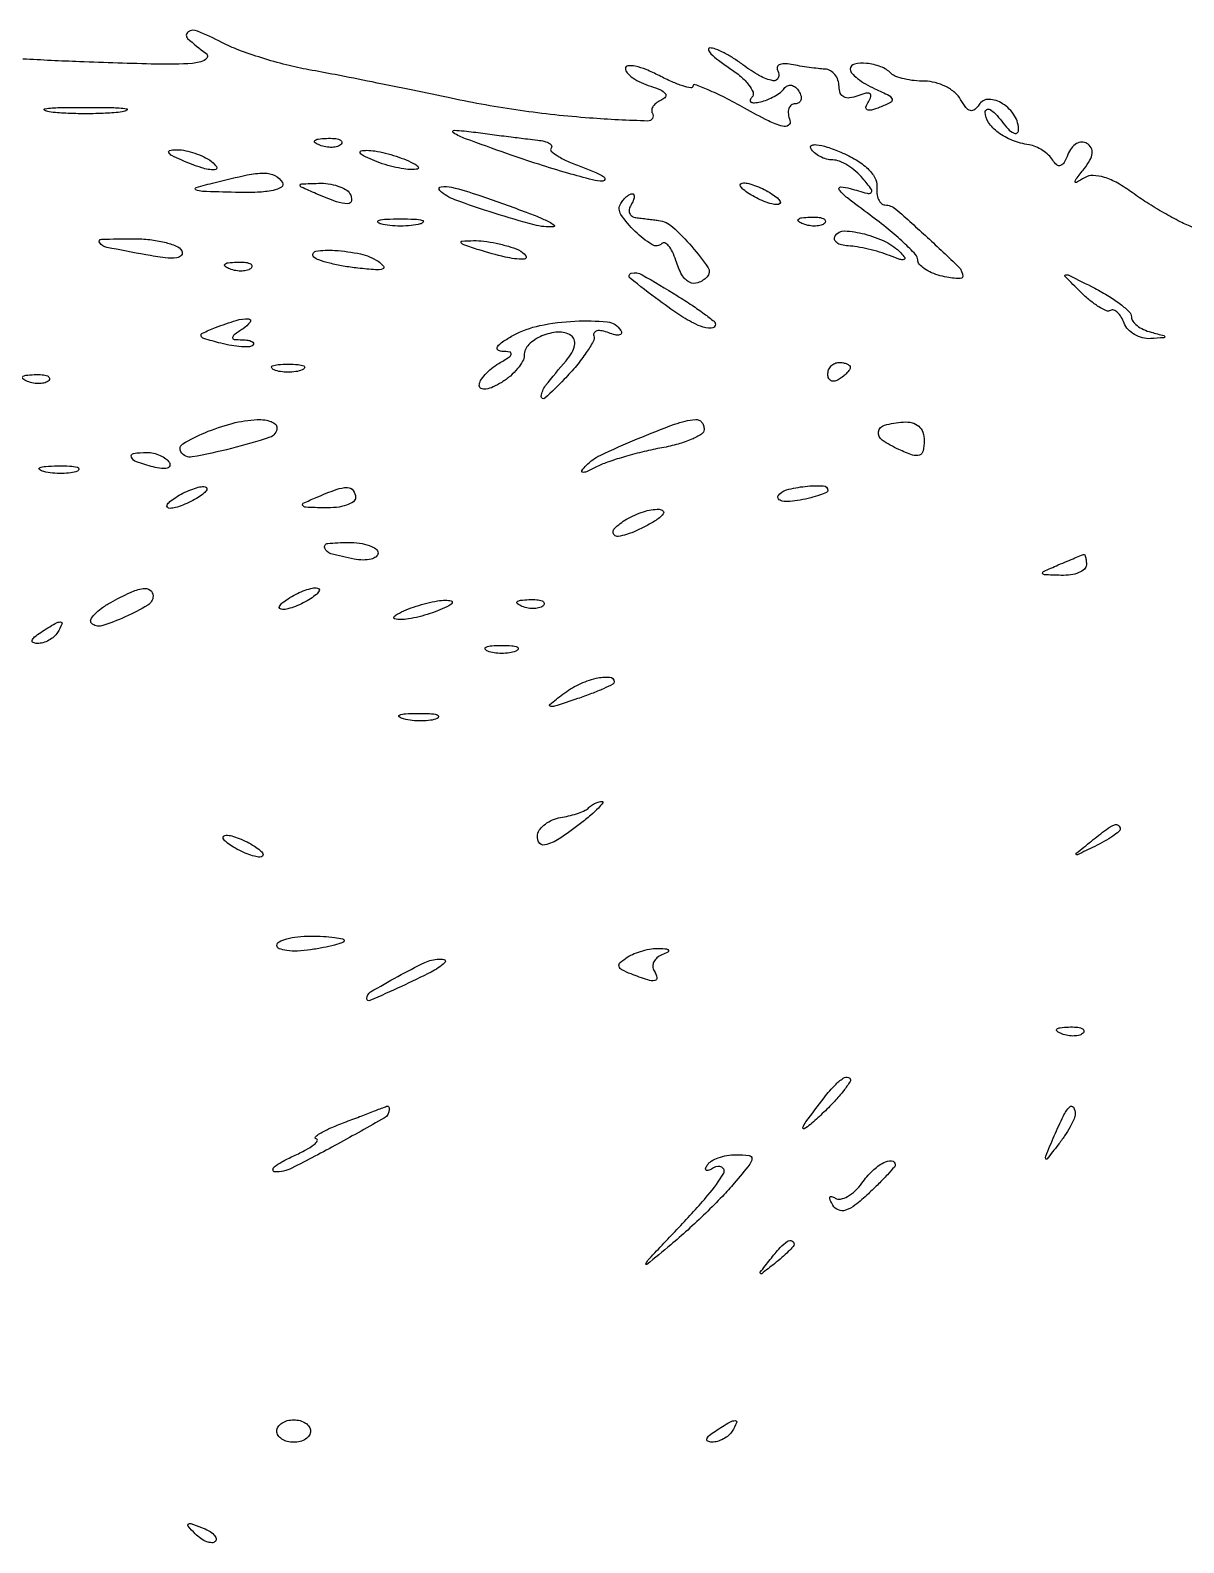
# Model space of a CAD drawing. Extents: x 81 to 492, y 17 to 340.
# Drawn here: x 185.1 to 287.7, y 205.1 to 339.5 of the extents above; entities that cross this region are included whole.
import ezdxf

# ---------------------------------------------------------------- set-up
doc = ezdxf.new("R2010")
doc.units = 0

msp = doc.modelspace()

# ---------------------------------------------------------------- linework, layer by layer
msp.add_lwpolyline([(288.545732, 321.982613, -0.026196), (287.353648, 322.508831, -0.012524), (285.878328, 323.301691, -0.012378), (284.375367, 324.208613, -0.017239), (283.080626, 325.098512, 0.030867), (281.785735, 325.937523, 0.052431), (280.602265, 326.449709, 0.067436), (279.597949, 326.621084, 0.145063), (278.845068, 326.425814, -0.010505), (278.119666, 326.009629, -0.550236), (278.002431, 326.074619, -0.182401), (278.076079, 326.310805, -0.004444), (278.798558, 327.219014, 0.039128), (279.316757, 327.972153, 0.104665), (279.518075, 328.588151, 0.155812), (279.416899, 329.082608, 0.127242), (279.041495, 329.474354, 0.149757), (278.589849, 329.5927, 0.123519), (278.110284, 329.451246, 0.099386), (277.674307, 329.060499, 0.06899), (277.353774, 328.479536, -0.036794), (277.028086, 327.787665, -0.177561), (276.702568, 327.510229, -0.270481), (276.366818, 327.569232, -0.078899), (276.01073, 327.982638, 0.067288), (275.635987, 328.438591, 0.043894), (275.097408, 328.857227, 0.043595), (274.488008, 329.179054, 0.062255), (273.899894, 329.344604, -0.055938), (272.416622, 329.742052, -0.066787), (271.152206, 330.444239, -0.079139), (270.293479, 331.32535, -0.154867), (270, 332.250147, -0.281378), (270.142807, 332.483819, -0.249301), (270.431283, 332.479494, -0.078908), (270.902477, 332.11295, -0.026162), (271.468197, 331.44113, 0.027143), (272.035855, 330.769683, 0.079596), (272.514453, 330.401426, 0.239048), (272.815027, 330.393102, 0.282417), (272.968197, 330.627555, 0.149002), (272.611466, 331.928507, 0.107848), (271.549695, 333.005411, 0.137653), (270.324213, 333.389906, 0.268073), (269.450645, 332.920142, -0.081535), (269.062883, 332.474702, -0.24488), (268.680661, 332.392638, -0.163446), (268.277408, 332.664302, -0.035946), (267.811927, 333.371584, 0.091355), (267.295003, 333.994839, 0.056264), (266.497496, 334.521653, 0.053974), (265.558098, 334.879028, 0.064007), (264.616977, 335, -0.027664), (263.691734, 335.051231, -0.029696), (262.799818, 335.204336, -0.031065), (262.056883, 335.427239, -0.108372), (261.637722, 335.695611, 0.106451), (260.713092, 336.292578, 0.065136), (259.444295, 336.591137, 0.080445), (258.370729, 336.527153, 0.35113), (258, 336.064331, 0.188484), (258.13893, 335.708877, 0.038734), (258.641794, 335.242121, 0.035772), (259.348282, 334.759581, 0.027012), (260.184831, 334.33073, -0.010804), (261.452616, 333.731855, -0.213506), (261.719206, 333.40699, -0.359023), (261.583428, 333.105291, -0.023033), (260.632893, 332.68937, -0.024265), (259.872262, 332.439087, -0.181585), (259.500509, 332.472595, -0.369662), (259.397778, 332.706724, -0.064813), (259.612107, 333.181393, 0.061825), (259.829118, 333.654473, 0.358176), (259.734128, 333.891407, 0.192905), (259.381889, 333.934058, 0.02645), (258.664045, 333.701324, -0.057058), (257.943568, 333.515501, -0.151424), (257.424568, 333.600397, -0.186098), (257.110518, 333.944265, -0.093299), (257, 334.531385, 0.082785), (256.905522, 335.098099, 0.087678), (256.632812, 335.591069, 0.094034), (256.22699, 335.93503, 0.114098), (255.75, 336.076511, -0.013084), (255.147632, 336.129231, -0.005718), (254.351726, 336.22916, -0.005654), (253.508518, 336.354567, -0.007519), (252.745237, 336.488726, 0.043023), (252.109814, 336.554429, 0.117501), (251.671546, 336.457854, 0.238567), (251.495323, 336.226812, 0.18631), (251.554254, 335.912215, -0.245895), (251.598195, 335.297418, -0.347183), (251.134933, 335.049369, -0.085506), (249.934493, 335.48393, -0.032421), (248.44113, 336.468197, 0.021626), (247.624576, 337.03202, 0.022811), (246.776457, 337.512517, 0.023196), (246.011465, 337.85732, 0.088194), (245.5, 337.961607, 0.524333), (245.382958, 337.801134, 0.110379), (245.60393, 337.445176, 0.038174), (246.265263, 336.866244, 0.014947), (247.258059, 336.168136, -0.030283), (248.26052, 335.416279, -0.05172), (248.983258, 334.66101, -0.073523), (249.347909, 334.01406, -0.296202), (249.258059, 333.591392, 0.114169), (249.096214, 333.33212, 0.359816), (249.163305, 333.15393, 0.151652), (249.468243, 333.08609, 0.034155), (250, 333.166667, 0.039827), (250.620121, 333.357325, 0.03317), (251.242969, 333.653757, 0.034414), (251.778756, 334.004271, 0.073237), (252.125, 334.356763, -0.129077), (252.417064, 334.594793, -0.155176), (252.767336, 334.63674, -0.12949), (253.125672, 334.465295, -0.078515), (253.434017, 334.106763, -0.069975), (253.620054, 333.683199, -0.14479), (253.615237, 333.325112, -0.189872), (253.425806, 333.089083, -0.130537), (253.090402, 333, 0.170661), (252.746651, 332.87915, 0.150183), (252.532199, 332.563339, 0.106294), (252.490454, 332.082471, 0.060376), (252.633196, 331.513493, -0.343224), (252.503854, 331.087602, -0.223022), (251.972312, 330.993161, -0.051351), (250.716069, 331.474112, -0.010354), (248.601811, 332.598988, 0.009514), (246.836361, 333.542089, 0.017202), (245.351782, 334.235931, 0.013221), (244.192132, 334.694224, 0.520839), (244, 334.559814, -0.465576), (243.825, 334.412613, -0.032905), (243.11875, 334.583884, -0.02824), (242.151085, 334.948299, -0.015156), (241, 335.5, 0.022671), (239.84878, 336.030646, 0.043944), (238.88125, 336.328615, 0.069209), (238.219631, 336.376815, 0.395164), (238, 336.142312, 0.187777), (238.154428, 335.74561, 0.053116), (238.660937, 335.299391, 0.045595), (239.388689, 334.877918, 0.034694), (240.25, 334.54933, -0.027124), (241.117057, 334.233488, -0.119666), (241.549467, 333.910352, -0.330742), (241.56504, 333.611135, -0.149291), (241.243769, 333.347289, 0.055561), (240.793397, 333.09997, 0.084463), (240.477261, 332.786151, 0.113754), (240.340989, 332.458382, 0.18229), (240.398449, 332.16459, -0.59671), (239.99548, 331.464421, -0.011615), (234.798124, 331.727939, -0.017175), (228.647667, 332.396242, -0.016706), (222.5, 333.489477, 0.001641), (219.096009, 334.201204, 0.001377), (215.48298, 334.933907, 0.001389), (212.178868, 335.584951, 0.003833), (209.846316, 336.019304, -0.01834), (207.838034, 336.453901, -0.013539), (205.650109, 337.075638, -0.013722), (203.611918, 337.776928, -0.029614), (202.096316, 338.450193, 0.019069), (199.939379, 339.463309, 0.256725), (199.101179, 339.377843, 0.484161), (199.064125, 338.806783, 0.025612), (200.693771, 337.48197, -0.546425), (200.660112, 336.92872, -0.111318), (199.499087, 336.584629, -0.022968), (196.253619, 336.518179, -0.003103), (189.443771, 336.733874, -0.004996), (184.411354, 336.974917, -0.007409)], format="xyb")
for points in [[(193.25, 332.276604, -0.019375), (191.770235, 332.150935, -0.011494), (190, 332.110234, -0.011494), (188.229765, 332.150935, -0.019375), (186.75, 332.276604, -0.108536), (186.333801, 332.423685, -0.707215), (186.364063, 332.56145, -0.025693), (187.670434, 332.655793, -0.005179), (190, 332.679926, -0.005179), (192.329566, 332.655793, -0.025693), (193.635937, 332.56145, -0.707215), (193.666199, 332.423685, -0.108536)], [(212.729167, 329.395833, -0.126455), (212.402231, 329.202593, -0.060344), (211.916927, 329.123424, -0.05415), (211.359369, 329.160852, -0.051402), (210.8125, 329.316886, -0.054073), (210.395823, 329.538436, -0.470617), (210.37858, 329.720685, -0.168741), (210.670344, 329.862007, -0.018894), (211.416667, 329.921053, -0.028489), (212.112848, 329.910055, -0.077125), (212.592839, 329.799335, -0.208169), (212.77538, 329.614691, -0.296942)], [(230.202381, 329.763073, -0.031508), (230.820701, 329.653686, -0.073814), (231.254596, 329.477633, -0.162375), (231.435321, 329.269924, -0.30373), (231.393813, 329.060479, 0.435063), (231.403461, 328.787501, 0.041573), (232.004847, 328.347507, 0.032692), (232.958456, 327.847182, 0.017561), (234.191432, 327.350843, -0.013745), (235.372391, 326.885881, -0.048514), (236.087483, 326.495671, -0.30697), (236.177809, 326.268632, -0.346511), (236, 326.122881, -0.067985), (235.06903, 326.231594, -0.006677), (232.884375, 326.825323, -0.008343), (230.290316, 327.614707, -0.006518), (227.5, 328.555281, -0.0027), (223.776064, 329.887509, -0.055769), (222.712324, 330.415045, -0.768727), (222.786027, 330.64374, -0.020073), (224.5, 330.485837, 0.000749), (226.156268, 330.268444, 0.000734), (227.825074, 330.054438, 0.000722), (229.290189, 329.870886, 0.002772)], [(201, 328, -0.095694), (201.618131, 327.407129, -0.608383), (201.466394, 327.114008, -0.081911), (200.313446, 327.304162, -0.019739), (198.5, 328, -0.014925), (197.658129, 328.391929, -0.152377), (197.384577, 328.656114, -0.491407), (197.464625, 328.838733, -0.051935), (198, 328.914402, -0.053798), (198.682866, 328.865933, -0.029384), (199.5, 328.668473, -0.028934), (200.315929, 328.367204, -0.040566)], [(218.5, 328, -0.015364), (219.303516, 327.625069, -0.14515), (219.577294, 327.367142, -0.507108), (219.502647, 327.196198, -0.055166), (219, 327.140571, -0.04179), (218.284048, 327.200514, -0.018434), (217.353125, 327.393028, -0.018093), (216.375609, 327.670913, -0.02318), (215.5, 328, -0.015364), (214.696484, 328.374931, -0.14515), (214.422706, 328.632858, -0.507108), (214.497353, 328.803802, -0.055166), (215, 328.859429, -0.04179), (215.715952, 328.799486, -0.018434), (216.646875, 328.606972, -0.018093), (217.624391, 328.329087, -0.02318)], [(260.361111, 325.650953, 0.049715), (260.370855, 325.019069, 0.073682), (260.514004, 324.484967, 0.09863), (260.761564, 324.127413, 0.194546), (261.076633, 324, -0.180665), (262.038729, 323.640636, -0.007264), (264.864814, 321.114189, -0.006793), (267.632996, 318.495831, -0.202611), (268, 317.627323, -0.379048), (267.877344, 317.488775, -0.040767), (267.4125, 317.470149, -0.034147), (266.766995, 317.54125, -0.019454), (266, 317.710251, -0.038609), (265.234505, 317.974985, -0.050198), (264.5875, 318.337275, -0.059609), (264.141056, 318.736677, -0.182455), (264, 319.110359, 0.192393), (263.804593, 319.599395, 0.013887), (262.751562, 320.646851, 0.017873), (261.378179, 321.849534, 0.012488), (259.75, 323.109302, -0.006323), (257.738319, 324.626521, -0.06815), (257.025896, 325.352644, -0.622469), (257.154405, 325.603286, -0.069965), (257.992158, 325.471329, 0.006974), (259.496859, 325.035411, 0.237621), (259.850531, 325.106571, 0.407289), (259.887048, 325.381383, 0.012821), (259.119713, 326.355754, 0.042537), (258.500139, 326.984883, 0.039582), (257.768642, 327.517003, 0.042049), (257.039367, 327.883544, 0.095712), (256.436572, 328, -0.0692), (255.884729, 328.076742, -0.052584), (255.317265, 328.304336, -0.053405), (254.820038, 328.639573, -0.079493), (254.477728, 329.036037, -0.449967), (254.554695, 329.292016, -0.141445), (255.004078, 329.36087, -0.047891), (255.930528, 329.149122, -0.018409), (257.168711, 328.68699, -0.035402), (258.520046, 328.009359, -0.056238), (259.550724, 327.229177, -0.071601), (260.188997, 326.419448, -0.153312)], [(207.5, 326, -0.413157), (207.405712, 325.597343, -0.087681), (206.664791, 325.29946, -0.042664), (205.286656, 325.130381, -0.015351), (203.309017, 325.118315, -0.002181), (200.372672, 325.203372, -0.105434), (199.804751, 325.344407, -0.685704), (199.821538, 325.541797, -0.008664), (201.5, 326, -0.009049), (204.355407, 326.6718, -0.053293), (205.882831, 326.835067, -0.115968), (206.828208, 326.61281, -0.139752)], [(213.5, 325, -0.170953), (213.631038, 324.399772, -0.378432), (213.306306, 324.112913, -0.086739), (212.302905, 324.288301, -0.014943), (210.5, 325, -0.003353), (209.165583, 325.58405, -0.352087), (209.080266, 325.750168, -0.343362), (209.224154, 325.873019, -0.003282), (210.690983, 325.929715, -0.042673), (211.574959, 325.882619, -0.045307), (212.419912, 325.685604, -0.049915), (213.107776, 325.378939, -0.125173)], [(229, 323.427611, -0.00929), (230.285085, 322.927889, -0.022282), (231.212206, 322.49819, -0.051816), (231.658015, 322.204769, -0.675514), (231.61602, 322.070462, -0.085616), (229.885248, 322.228878, -0.011306), (226.337369, 323.267175, -0.010445), (222.82607, 324.462839, -0.102206), (221.5, 325.280973, -0.623371), (221.605333, 325.620812, -0.099739), (222.541549, 325.580117, -0.022421), (224.963904, 324.864912, -0.00509)], [(251, 325, -0.027796), (251.514186, 324.625641, -0.102785), (251.765625, 324.315379, -0.335455), (251.732273, 324.122372, -0.190341), (251.5, 324.030626, -0.067616), (251.012663, 324.096832, -0.024967), (250.353125, 324.315379, -0.024204), (249.647707, 324.628962, -0.026766), (249, 325, -0.027796), (248.485814, 325.374359, -0.102785), (248.234375, 325.684621, -0.335455), (248.267727, 325.877628, -0.190341), (248.5, 325.969374, -0.067616), (248.987337, 325.903168, -0.024967), (249.646875, 325.684621, -0.024204), (250.352293, 325.371038, -0.026766)], [(238.5, 324, 0.087892), (238.344515, 323.608719, 0.145127), (238.3746, 323.257031, 0.159591), (238.586038, 323.000894, 0.112143), (238.940983, 322.875, -0.001031), (239.414995, 322.818059, -0.000658), (239.96585, 322.75, -0.000661), (240.505665, 322.681858, -0.001233), (240.942761, 322.625, -0.151195), (242.19628, 322.047168, -0.031717), (243.907212, 320.301433, -0.028129), (245.349568, 318.426289, -0.360736), (245.273116, 317.606449, -0.109216), (244.455155, 317.084665, -0.211532), (243.696077, 317.135341, -0.147285), (243.025202, 317.793782, -0.048777), (242.476082, 319.075361, 0.031907), (242.182197, 319.830541, 0.06386), (241.841226, 320.371431, 0.11424), (241.51282, 320.622796, 0.312405), (241.239845, 320.573179, -0.350007), (240.357913, 320.473956, -0.052715), (238.858853, 321.653461, -0.050782), (237.603349, 323.152154, -0.295536), (237.582598, 324.133647, -0.038339), (237.82441, 324.465148, -0.041829), (238.107625, 324.745509, -0.045913), (238.388626, 324.939807, -0.129009), (238.618034, 325, -0.287043), (238.754342, 324.914721, -0.143517), (238.789612, 324.70625, -0.074368), (238.701786, 324.383844, -0.034804)], [(219.75, 322.310674, -0.039571), (218.952734, 322.168469, -0.024357), (218, 322.122029, -0.024357), (217.047266, 322.168469, -0.039571), (216.25, 322.310674, -0.161593), (215.99086, 322.478988, -0.542911), (216.042187, 322.633659, -0.052887), (216.748017, 322.740287, -0.011065), (218, 322.767997, -0.011065), (219.251983, 322.740287, -0.052887), (219.957813, 322.633659, -0.542911), (220.00914, 322.478988, -0.161593)], [(255.729167, 322.395833, -0.126455), (255.402231, 322.202593, -0.060344), (254.916927, 322.123424, -0.05415), (254.359369, 322.160852, -0.051402), (253.8125, 322.316886, -0.054073), (253.395823, 322.538436, -0.470617), (253.37858, 322.720685, -0.168741), (253.670344, 322.862007, -0.018894), (254.416667, 322.921053, -0.028489), (255.112848, 322.910055, -0.077125), (255.592839, 322.799335, -0.208169), (255.77538, 322.614691, -0.296942)], [(262.5, 319.740427, -0.046763), (262.837136, 319.319099, -0.518628), (262.770416, 319.149842, -0.142546), (262.399776, 319.166441, -0.01225), (261.5, 319.497373, 0.021404), (260.611762, 319.805726, 0.015294), (259.595004, 320.077017, 0.015485), (258.608294, 320.276203, 0.031675), (257.823419, 320.358837, -0.049908), (257.217365, 320.445049, -0.103946), (256.789363, 320.65084, -0.173277), (256.605436, 320.936332, -0.198224), (256.657576, 321.254963, -0.273084), (257.488985, 321.692097, -0.051178), (259.26035, 321.42188, -0.050419), (261.148965, 320.72305, -0.087054)], [(198.539418, 319.93622, -0.315234), (198.516657, 319.538554, -0.199657), (198.094467, 319.303093, -0.05958), (197.062715, 319.307639, -0.013902), (195.348435, 319.56888, -0.004519), (191.879801, 320.229017, -0.184513), (191.241527, 320.630987, -0.607507), (191.397464, 320.955462, -0.00774), (194.274316, 321, -0.027306), (195.703655, 320.921884, -0.033821), (197.015345, 320.687515, -0.036009), (198.053957, 320.347458, -0.158513)], [(228.5, 320, -0.132187), (229.144577, 319.490687, -0.616563), (228.987773, 319.178743, -0.056364), (227.29906, 319.369713, -0.021183), (225, 320, -0.004584), (223.638787, 320.449736, -0.1769), (223.393431, 320.647517, -0.56424), (223.469886, 320.79251, -0.010858), (224.5, 320.830035, -0.034995), (225.410457, 320.779667, -0.019847), (226.5, 320.598337, -0.019741), (227.588662, 320.327209, -0.030584)], [(204.729167, 318.395833, -0.126455), (204.402231, 318.202593, -0.060344), (203.916927, 318.123424, -0.05415), (203.359369, 318.160852, -0.051402), (202.8125, 318.316886, -0.054073), (202.395823, 318.538436, -0.470617), (202.37858, 318.720685, -0.168741), (202.670344, 318.862007, -0.018894), (203.416667, 318.921053, -0.028489), (204.112848, 318.910055, -0.077125), (204.592839, 318.799335, -0.208169), (204.77538, 318.614691, -0.296942)], [(216, 318.994594, -0.071456), (216.486942, 318.568424, -0.530495), (216.419631, 318.321669, -0.100622), (215.784104, 318.239595, -0.009482), (214.209829, 318.383411, -0.015388), (212.904172, 318.568521, -0.019001), (211.702112, 318.824235, -0.017655), (210.723088, 319.108845, -0.117329), (210.293162, 319.373505, -0.610277), (210.456179, 319.881562, -0.057745), (212.151382, 319.964802, -0.036643), (214.442895, 319.642926, -0.091118)], [(242.631966, 315.918441, -0.008401), (243.922732, 315.090417, -0.012841), (245.01064, 314.325422, -0.00735), (245.88453, 313.656612, -0.229628), (246, 313.418441, -0.407614), (245.623557, 313.033399, -0.104648), (244.678174, 313.21125, -0.045252), (243.121205, 314.031607, -0.015066), (241, 315.5, -0.010289), (238.428292, 317.480339, -0.617866), (238.524974, 317.927587, -0.195987), (239.488617, 317.795646, -0.007609)], [(283, 314.047644, 0.163183), (283.126879, 313.669234, 0.066025), (283.514063, 313.276977, 0.055837), (284.080426, 312.930913, 0.045361), (284.75, 312.689326, -0.00218), (285.903211, 312.382583, -0.354061), (285.975405, 312.282707, -0.376975), (285.892099, 312.197767, -0.002269), (284.718615, 312.116001, -0.079312), (283.994796, 312.183705, -0.069608), (283.292076, 312.473013, -0.071921), (282.716592, 312.931888, -0.097219), (282.36383, 313.494256, 0.044254), (282.09708, 314.039692, 0.070301), (281.769335, 314.441951, 0.099173), (281.435558, 314.646155, 0.220415), (281.145215, 314.622135, -0.234372), (280.773271, 314.601283, -0.036781), (280.102032, 314.948999, -0.034346), (279.313103, 315.512405, -0.023748), (278.5, 316.249352, -0.002557), (277.11869, 317.640395, -0.571633), (277.1579, 317.78671, -0.185781), (277.441124, 317.759149, -0.001177), (279.75, 316.595794, -0.020568), (280.994743, 315.899183, -0.028406), (282.045313, 315.167824, -0.027995), (282.813303, 314.493003, -0.201125)], [(204, 313, 0.010487), (203.197428, 312.457144, 0.221176), (203.057755, 312.213071, 0.410559), (203.189894, 312.054499, 0.021532), (203.916667, 312.015313, -0.031219), (204.429789, 311.977672, -0.081655), (204.781964, 311.869274, -0.202839), (204.915307, 311.713827, -0.280573), (204.872996, 311.539663, -0.185046), (204.553742, 311.397305, -0.028034), (203.842067, 311.399125, -0.028257), (202.96368, 311.500686, -0.021045), (202.009881, 311.707667, -0.006474), (200.508037, 312.121256, -0.247878), (200.264625, 312.356171, -0.385328), (200.376136, 312.606958, -0.010951), (201.553552, 313.097719, -0.017913), (203.387512, 313.740667, -0.08553), (204.483751, 313.884793, -0.60161), (204.626031, 313.58849, -0.090629)], [(237.594039, 312.847842, -0.192704), (237.638213, 312.594802, -0.300609), (237.486217, 312.444781, -0.108585), (237.09139, 312.453269, -0.032158), (236.511044, 312.634136, 0.040948), (235.917919, 312.807622, 0.099651), (235.464298, 312.809464, 0.20124), (235.224002, 312.64796, 0.223071), (235.184394, 312.372681, -0.202413), (235.132199, 311.869586, -0.023121), (234.523784, 310.8751, -0.02498), (233.648859, 309.712714, -0.01784), (232.561722, 308.5, -0.01568), (230.845174, 306.825792, -0.686447), (230.521021, 306.987036, -0.144111), (230.900758, 307.937251, -0.010384), (232.717247, 310.150723, 0.043041), (233.230337, 310.86648, 0.086179), (233.477329, 311.514826, 0.128266), (233.444307, 312.037574, 0.17655), (233.155385, 312.403967, 0.154819), (232.00113, 312.694243, 0.085693), (230.573246, 312.357212, 0.090534), (229.407303, 311.587749, 0.204502), (229, 310.633558, -0.128812), (228.861226, 310.103827, -0.045533), (228.4125, 309.45273, -0.041522), (227.765286, 308.795119, -0.038049), (227, 308.232073, -0.033092), (226.232256, 307.820507, -0.070571), (225.5875, 307.631595, -0.136968), (225.16993, 307.685393, -0.301253), (225, 307.941836, -0.13542), (225.121187, 308.381078, -0.046507), (225.514062, 308.918391, -0.042136), (226.080356, 309.459082, -0.037678), (226.75, 309.919901, 0.011155), (227.643085, 310.467113, 0.194416), (227.835809, 310.740103, 0.439697), (227.711923, 310.922037, 0.028603), (227, 310.984333, -0.177742), (226.645567, 311.126681, -0.380379), (226.61561, 311.397598, -0.09328), (227.068804, 311.835243, -0.02054), (228, 312.394503, -0.073458), (230.394118, 313.276902, -0.039834), (233.513062, 313.674653, -0.03667), (236.390507, 313.599564, -0.23357)], [(209.25, 309.337719, -0.057986), (208.679992, 309.181385, -0.037979), (208, 309.12966, -0.037979), (207.320008, 309.181385, -0.057986), (206.75, 309.337719, -0.174857), (206.540618, 309.525001, -0.447206), (206.601562, 309.693942, -0.078554), (207.10856, 309.810911, -0.017491), (208, 309.842105, -0.017491), (208.89144, 309.810911, -0.078554), (209.398438, 309.693942, -0.447206), (209.459382, 309.525001, -0.174857)], [(258, 309.559017, -0.151918), (257.934461, 309.34829, -0.038439), (257.70625, 309.066025, -0.035638), (257.382774, 308.768994, -0.029505), (257, 308.5, -0.082592), (256.6179, 308.343488, -0.161196), (256.29375, 308.3746, -0.182303), (256.078288, 308.586039, -0.108972), (256, 308.940983, -0.093332), (256.076123, 309.345238, -0.09642), (256.29375, 309.688914, -0.099167), (256.618444, 309.918938, -0.105053), (257, 310, -0.042167), (257.382849, 309.967655, -0.061769), (257.70625, 309.870461, -0.081139), (257.92554, 309.727648, -0.210953)], [(186.729167, 308.395833, -0.126455), (186.402231, 308.202593, -0.060344), (185.916927, 308.123424, -0.05415), (185.359369, 308.160852, -0.051402), (184.8125, 308.316886, -0.054073), (184.395823, 308.538436, -0.470617), (184.37858, 308.720685, -0.168741), (184.670344, 308.862007, -0.018894), (185.416667, 308.921053, -0.028489), (186.112848, 308.910055, -0.077125), (186.592839, 308.799335, -0.208169), (186.77538, 308.614691, -0.296942)], [(207, 304.206592, -0.323951), (206.377075, 303.346041, -0.017432), (202.957383, 302.352301, -0.017568), (199.474019, 301.599601, -0.30794), (198.470724, 302.047369, -0.42016), (198.648794, 302.768918, -0.033108), (200.603247, 303.754651, -0.035958), (203.028369, 304.582735, -0.05307), (205.25, 304.921053, -0.043412), (205.920005, 304.893105, -0.064879), (206.485938, 304.743746, -0.08691), (206.867951, 304.503714, -0.212207)], [(245, 304.045313, -0.257876), (244.772678, 303.633864, -0.037741), (243.898438, 303.172215, -0.034789), (242.68669, 302.742425, -0.023179), (241.25, 302.413688, 0.014054), (239.667638, 302.081876, 0.011873), (238.014062, 301.644558, 0.01204), (236.524729, 301.173434, 0.032387), (235.5, 300.745968, -0.008151), (234.540533, 300.289982, -0.134638), (234.193942, 300.234162, -0.576898), (234.131118, 300.376256, -0.03027), (234.52416, 300.851753, -0.096123), (235.747557, 301.739767, -0.009801), (239.039634, 303.196562, -0.011544), (242.37802, 304.506491, -0.064379), (244.25, 304.929538, -0.12962), (244.535814, 304.882202, -0.111817), (244.779687, 304.698863, -0.098095), (244.943419, 304.40469, -0.078239)], [(264.571429, 303.040783, -0.052233), (264.476363, 302.13324, -0.263545), (264.151233, 301.7656, -0.169721), (263.54517, 301.768585, -0.021594), (262.317071, 302.265302, -0.043261), (260.8372, 303.100859, -0.290264), (260.519426, 303.841432, -0.297849), (261.054393, 304.428927, -0.044532), (262.709671, 304.703177, -0.077228), (263.492831, 304.641206, -0.124582), (264.082679, 304.333373, -0.127778), (264.445506, 303.788812, -0.083582)], [(197.442363, 301.093259, -0.236417), (197.46851, 300.80112, -0.238295), (197.250238, 300.606613, -0.095442), (196.733252, 300.570513, -0.033809), (196.00138, 300.70989, -0.020231), (194.524947, 301.160521, -0.209047), (194.069405, 301.583925, -0.493596), (194.252137, 301.912738, -0.036651), (195.440983, 302, -0.056553), (196.033747, 301.93274, -0.049897), (196.623294, 301.733645, -0.052741), (197.122626, 301.440555, -0.095554)], [(189.269032, 300.344063, -0.06278), (188.671085, 300.185595, -0.030339), (187.880008, 300.127736, -0.029507), (187.036634, 300.167106, -0.037336), (186.269032, 300.307009, -0.087174), (185.883358, 300.48334, -0.597527), (185.900903, 300.643467, -0.080377), (186.431793, 300.764444, -0.012823), (187.5, 300.805051, -0.014395), (188.580113, 300.787295, -0.052471), (189.257153, 300.684921, -0.333666), (189.386009, 300.52287, -0.31318)], [(200, 298, -0.026766), (199.352293, 297.628962, -0.024204), (198.646875, 297.315379, -0.024967), (197.987337, 297.096832, -0.067616), (197.5, 297.030626, -0.190341), (197.267727, 297.122372, -0.335455), (197.234375, 297.315379, -0.102785), (197.485814, 297.625641, -0.027796), (198, 298, -0.026766), (198.647707, 298.371038, -0.024204), (199.353125, 298.684621, -0.024967), (200.012663, 298.903168, -0.067616), (200.5, 298.969374, -0.190341), (200.732273, 298.877628, -0.335455), (200.765625, 298.684621, -0.102785), (200.514186, 298.374359, -0.027796)], [(214, 298, -0.24567), (213.802156, 297.62164, -0.070412), (213.192187, 297.314396, -0.053373), (212.303371, 297.116227, -0.034583), (211.25, 297.070285, -0.004372), (209.584787, 297.127419, -0.215481), (209.296589, 297.272912, -0.485414), (209.343561, 297.478132, -0.009027), (210.5, 298, -0.014632), (212.28872, 298.707387, -0.087053), (213.274268, 298.880286, -0.234317), (213.78941, 298.624848, -0.163981)], [(256, 298.616577, -0.299976), (255.886084, 298.443788, -0.017898), (255.274515, 298.207099, -0.022106), (254.476856, 297.969704, -0.014046), (253.530262, 297.761034, -0.027972), (252.617574, 297.638968, -0.068119), (251.941332, 297.678915, -0.162929), (251.613909, 297.865537, -0.332306), (251.589279, 298.144457, -0.194026), (252.317828, 298.680053, -0.036018), (253.98667, 298.981384, -0.036086), (255.59522, 299.03689, -0.40323)], [(240.001507, 295.546391, -0.021084), (239.009973, 295.051042, -0.030978), (238.098135, 294.708643, -0.031506), (237.358629, 294.532146, -0.243841), (237.030467, 294.6362, -0.415681), (237.03198, 295.240591, -0.063281), (238.093132, 296.053995, -0.052237), (239.603435, 296.734302, -0.083256), (241, 296.949252, -0.185826), (241.342634, 296.812051, -0.376697), (241.370049, 296.544062, -0.091071), (240.916813, 296.104059, -0.020871)], [(216, 293.057418, -0.238073), (215.834701, 292.729934, -0.098319), (215.372754, 292.512515, -0.067651), (214.682673, 292.437141, -0.041011), (213.864693, 292.526058, -0.017494), (211.801609, 292.998764, -0.245929), (211.259321, 293.496422, -0.488106), (211.519116, 293.908807, -0.025117), (213.333333, 294, -0.033583), (214.35478, 293.931316, -0.051415), (215.216667, 293.723116, -0.066714), (215.810615, 293.419171, -0.245928)], [(279, 292, -0.213708), (278.831198, 291.623102, -0.084397), (278.339063, 291.314396, -0.063338), (277.611453, 291.116676, -0.042539), (276.75, 291.070285, -0.003386), (275.261086, 291.12689, -0.326773), (275.104278, 291.252774, -0.368608), (275.185338, 291.423348, -0.003751), (276.5, 292, -0.001455), (277.284381, 292.334359, -0.002049), (277.985938, 292.627618, -0.001191), (278.579165, 292.871091, -0.028259), (278.75, 292.929715, -0.352125), (278.846243, 292.888676, -0.057039), (278.926562, 292.685604, -0.042003), (278.982054, 292.378436, -0.023697)], [(195.992198, 289.25, -0.260781), (195.5109, 288.410568, -0.03039), (193.519087, 287.375551, -0.030162), (191.421904, 286.590558, -0.277635), (190.517947, 286.815387, -0.316916), (190.463299, 287.13073, -0.075621), (190.777996, 287.597533, -0.051198), (191.385665, 288.135211, -0.028822), (192.218636, 288.662595, -0.017109), (193.969106, 289.557475, -0.071106), (195.100532, 289.903005, -0.190974), (195.726077, 289.761163, -0.250239)], [(210, 289, -0.026766), (209.352293, 288.628962, -0.024204), (208.646875, 288.315379, -0.024967), (207.987337, 288.096832, -0.067616), (207.5, 288.030626, -0.190341), (207.267727, 288.122372, -0.335455), (207.234375, 288.315379, -0.102785), (207.485814, 288.625641, -0.027796), (208, 289, -0.026766), (208.647707, 289.371038, -0.024204), (209.353125, 289.684621, -0.024967), (210.012663, 289.903168, -0.067616), (210.5, 289.969374, -0.190341), (210.732273, 289.877628, -0.335455), (210.765625, 289.684621, -0.102785), (210.514186, 289.374359, -0.027796)], [(221.5, 288, -0.02318), (220.624391, 287.670913, -0.018093), (219.646875, 287.393028, -0.018434), (218.715952, 287.200514, -0.04179), (218, 287.140571, -0.055166), (217.497353, 287.196198, -0.507108), (217.422706, 287.367142, -0.14515), (217.696484, 287.625069, -0.015364), (218.5, 288, -0.02318), (219.375609, 288.329087, -0.018093), (220.353125, 288.606972, -0.018434), (221.284048, 288.799486, -0.04179), (222, 288.859429, -0.055166), (222.502647, 288.803802, -0.507108), (222.577294, 288.632858, -0.14515), (222.303516, 288.374931, -0.015364)], [(230.729167, 288.395833, -0.126455), (230.402231, 288.202593, -0.060344), (229.916927, 288.123424, -0.05415), (229.359369, 288.160852, -0.051402), (228.8125, 288.316886, -0.054073), (228.395823, 288.538436, -0.470617), (228.37858, 288.720685, -0.168741), (228.670344, 288.862007, -0.018894), (229.416667, 288.921053, -0.028489), (230.112848, 288.910055, -0.077125), (230.592839, 288.799335, -0.208169), (230.77538, 288.614691, -0.296942)], [(187.5, 286, -0.075854), (187.175433, 285.618541, -0.054031), (186.713662, 285.298248, -0.053889), (186.192374, 285.083483, -0.074131), (185.690983, 285.015313, -0.102799), (185.327599, 285.095709, -0.37991), (185.239151, 285.292684, -0.147021), (185.445888, 285.597454, -0.027275), (186, 286, -0.008108), (187.281145, 286.798791, -0.136158), (187.758161, 286.931144, -0.541951), (187.886554, 286.734105, -0.034464)], [(228.25, 284.337719, -0.057986), (227.679992, 284.181385, -0.037979), (227, 284.12966, -0.037979), (226.320008, 284.181385, -0.057986), (225.75, 284.337719, -0.174857), (225.540618, 284.525001, -0.447206), (225.601562, 284.693942, -0.078554), (226.10856, 284.810911, -0.017491), (227, 284.842105, -0.017491), (227.89144, 284.810911, -0.078554), (228.398438, 284.693942, -0.447206), (228.459382, 284.525001, -0.174857)], [(237, 281.597825, -0.282083), (236.876926, 281.397032, -0.010531), (236.045312, 280.995339, -0.016316), (234.995668, 280.556142, -0.010425), (233.75, 280.111564, -0.002342), (231.685041, 279.433496, -0.153873), (231.314588, 279.430814, -0.600594), (231.281641, 279.601236, -0.006651), (232.44113, 280.513739, -0.051676), (233.850315, 281.378091, -0.053418), (235.391438, 281.923583, -0.072824), (236.592278, 282.029615, -0.397522)], [(221.269032, 278.344063, -0.06278), (220.671085, 278.185595, -0.030339), (219.880008, 278.127736, -0.029507), (219.036634, 278.167106, -0.037336), (218.269032, 278.307009, -0.087174), (217.883358, 278.48334, -0.597527), (217.900903, 278.643467, -0.080377), (218.431793, 278.764444, -0.012823), (219.5, 278.805051, -0.014395), (220.580113, 278.787295, -0.052471), (221.257153, 278.684921, -0.333666), (221.386009, 278.52287, -0.31318)], [(234, 269, -0.021078), (232.106332, 267.643373, -0.090608), (230.833605, 267.107106, -0.345236), (230.275094, 267.374692, -0.197745), (230.220876, 268.162627, -0.110008), (230.499822, 268.627046, -0.057758), (231.019633, 269.060794, -0.053319), (231.683422, 269.400872, -0.055356), (232.39584, 269.587592, 0.024147), (233.122292, 269.730328, 0.024589), (233.827124, 269.941784, 0.025295), (234.418705, 270.185795, 0.086114), (234.758298, 270.424965, -0.046296), (235.021387, 270.643375, -0.038791), (235.335771, 270.824552, -0.040438), (235.65173, 270.945079, -0.080598), (235.916667, 270.977764, -0.60315), (235.981171, 270.843281, -0.032881), (235.594271, 270.387624, -0.023163), (234.919104, 269.752601, -0.011163)], [(205, 267, -0.027796), (205.514186, 266.625641, -0.102785), (205.765625, 266.315379, -0.335455), (205.732273, 266.122372, -0.190341), (205.5, 266.030626, -0.067616), (205.012663, 266.096832, -0.024967), (204.353125, 266.315379, -0.024204), (203.647707, 266.628962, -0.026766), (203, 267, -0.027796), (202.485814, 267.374359, -0.102785), (202.234375, 267.684621, -0.335455), (202.267727, 267.877628, -0.190341), (202.5, 267.969374, -0.067616), (202.987337, 267.903168, -0.024967), (203.646875, 267.684621, -0.024204), (204.352293, 267.371038, -0.026766)], [(282, 268.535184, -0.225611), (281.887367, 268.298271, -0.019609), (281.339063, 267.886617, -0.022763), (280.612012, 267.431534, -0.015626), (279.75, 266.980018, -0.000927), (278.194807, 266.229929, -0.374075), (278.086321, 266.259764, -0.387311), (278.103064, 266.368677, -0.000942), (279.44113, 267.444834, -0.008126), (280.784922, 268.486037, -0.060108), (281.485663, 268.889937, -0.258978), (281.834265, 268.853546, -0.244706)], [(213, 258.613499, -0.322443), (212.876863, 258.442408, -0.013551), (212.11875, 258.211193, -0.018975), (211.149992, 257.983363, -0.011827), (210, 257.786692, -0.025568), (208.850015, 257.677574, -0.042928), (207.88125, 257.7186, -0.055623), (207.202007, 257.88429, -0.314934), (207, 258.173193, -0.282744), (207.196188, 258.492393, -0.049958), (207.88125, 258.757125, -0.041208), (208.850422, 258.940059, -0.026053), (210, 259, -0.012096), (211.150175, 258.97217, -0.019939), (212.11875, 258.886465, -0.014861), (212.87344, 258.766339, -0.360284)], [(221.916667, 256.627176, -0.064932), (220.713441, 255.803582, -0.009762), (218.075484, 254.525934, -0.00435), (215.272282, 253.264636, -0.541413), (215, 253.442383, -0.264189), (215.337327, 254.036244, -0.009048), (217.746303, 255.414094, -0.01421), (220.150535, 256.644564, -0.10058), (221.416667, 256.959962, -0.036511), (221.742044, 256.950413, -0.121826), (221.941667, 256.878722, -0.294536), (221.99165, 256.763933, -0.171317)], [(241.243769, 257.335642, 0.07888), (240.806545, 257.073164, 0.105417), (240.522598, 256.709292, 0.121773), (240.435807, 256.302558, 0.131107), (240.552786, 255.91459, -0.081783), (240.802817, 255.306967, -0.441999), (240.622808, 255.046757, -0.114336), (239.980511, 255.107597, -0.011071), (238.497942, 255.639163, -0.026892), (237.677792, 256.005596, -0.222828), (237.434782, 256.319776, -0.274684), (237.546388, 256.660796, -0.038367), (238.166154, 257.123851, -0.044766), (238.786248, 257.44314, -0.029212), (239.548808, 257.702309, -0.029347), (240.328621, 257.868958, -0.048603), (241, 257.90574, -0.015212), (241.666014, 257.857156, -0.27232), (241.832089, 257.734796, -0.395473), (241.774404, 257.576341, -0.021313)], [(278.729167, 250.395833, -0.126455), (278.402231, 250.202593, -0.060344), (277.916927, 250.123424, -0.05415), (277.359369, 250.160852, -0.051402), (276.8125, 250.316886, -0.054073), (276.395823, 250.538436, -0.470617), (276.37858, 250.720685, -0.168741), (276.670344, 250.862007, -0.018894), (277.416667, 250.921053, -0.028489), (278.112848, 250.910055, -0.077125), (278.592839, 250.799335, -0.208169), (278.77538, 250.614691, -0.296942)], [(255.507684, 243.219697, -0.008827), (254.459142, 242.266041, -0.062993), (253.892056, 241.88258, -0.696012), (253.780585, 241.985872, -0.058633), (254.060714, 242.486957, -0.007683), (255.664982, 244.631527, -0.032095), (256.729863, 245.841283, -0.061137), (257.474194, 246.422205, -0.338618), (257.94697, 246.368838, -0.358977), (257.982079, 246.067776, -0.021465), (257.414804, 245.266632, -0.024341), (256.582066, 244.293328, -0.014677)], [(217, 243.595022, -0.26904), (216.559604, 242.835805, -0.005079), (212.406406, 240.516099, -0.00791), (208.33298, 238.377826, -0.126082), (206.82193, 238.045104, -0.385726), (206.653732, 238.208327, -0.237589), (206.769567, 238.480476, -0.051771), (207.430394, 238.931039, -0.016394), (208.5, 239.463885, 0.01531), (209.585898, 240.001912, 0.039142), (210.325, 240.474483, 0.113323), (210.593962, 240.79511, 0.516266), (210.5, 240.975223, -0.599242), (210.436993, 241.145568, -0.079215), (210.821875, 241.461444, -0.029838), (211.722243, 241.918215, -0.012029), (213, 242.437132, 0.000576), (214.359354, 242.953244, 0.000862), (215.545313, 243.40743, 0.000348), (216.561585, 243.799455, 0.019107), (216.75, 243.88069, -0.160156), (216.844866, 243.892867, -0.16701), (216.926562, 243.84599, -0.117845), (216.981643, 243.741293, -0.062505)], [(278, 243.19113, -0.105377), (277.908022, 242.759555, -0.020986), (277.554601, 242.049658, -0.02135), (277.064197, 241.243619, -0.018463), (276.483749, 240.44113, -0.002644), (275.501369, 239.197087, -0.569419), (275.377555, 239.214303, -0.201639), (275.377686, 239.444041, -0.001457), (276.144264, 241.25, -0.012273), (276.95086, 243.013948, -0.077526), (277.513658, 243.822339, -0.49792), (277.838748, 243.784432, -0.133472)], [(247.68132, 237.035714, -0.018228), (246.62195, 235.856314, -0.008171), (245.14925, 234.381343, -0.008076), (243.540129, 232.871207, -0.010876), (242.032726, 231.560346, -0.001926), (239.910531, 229.808215, -0.797776), (239.819915, 229.878608, -0.080129), (240.115506, 230.314088, -0.000771), (242.75, 233.098197, 0.01203), (245.342295, 235.964302, 0.045813), (246.741612, 237.925805, 0.441142), (246.578682, 238.447278, 0.252844), (245.845492, 238.404508, -0.031134), (245.431215, 238.182832, -0.204159), (245.200815, 238.176772, -0.39161), (245.13139, 238.321301, -0.063805), (245.272073, 238.631206, -0.117824), (245.634948, 238.992096, -0.048847), (246.261746, 239.295238, -0.044725), (247.027713, 239.501845, -0.043545), (247.825174, 239.571429, -0.025257), (249.010745, 239.511502, -0.401286), (249.249549, 239.231729, -0.155467), (249.052194, 238.715468, -0.005446)], [(262, 238.674314, -0.183907), (261.922894, 238.471771, -0.005389), (261.296615, 237.783502, -0.010147), (260.523103, 236.984749, -0.006742), (259.605496, 236.099109, -0.021934), (258.417479, 235.077296, -0.088678), (257.577485, 234.629713, -0.177967), (256.950702, 234.654526, -0.157639), (256.450988, 235.079303, -0.026862), (256.19882, 235.541044, -0.195394), (256.183921, 235.788107, -0.410237), (256.330438, 235.861888, -0.060442), (256.663337, 235.708069, 0.190509), (257.139472, 235.622868, 0.079153), (257.762168, 235.855417, 0.062485), (258.430051, 236.352892, 0.045347), (259.038604, 237.053561, -0.044101), (259.974276, 238.136291, -0.067407), (260.971759, 238.871812, -0.146728), (261.679519, 239.022211, -0.390398)], [(253, 231.622445, -0.184603), (252.91885, 231.410139, -0.013803), (252.485938, 230.952641, -0.017649), (251.920402, 230.425681, -0.012436), (251.25, 229.872445, -0.001576), (250.120493, 228.99236, -0.377591), (250, 229, -0.377591), (249.99236, 229.120493, -0.001576), (250.872445, 230.25, -0.017685), (251.76332, 231.306759, -0.065617), (252.426111, 231.869516, -0.241985), (252.806605, 231.90695, -0.307699)], [(210, 215, -0.148195), (209.884432, 214.618646, -0.098894), (209.559375, 214.29375, -0.082425), (209.073457, 214.074694, -0.064853), (208.5, 214, -0.064853), (207.926543, 214.074694, -0.082425), (207.440625, 214.29375, -0.098894), (207.115568, 214.618646, -0.148195), (207, 215, -0.148195), (207.115568, 215.381354, -0.098894), (207.440625, 215.70625, -0.082425), (207.926543, 215.925306, -0.064853), (208.5, 216, -0.064853), (209.073457, 215.925306, -0.082425), (209.559375, 215.70625, -0.098894), (209.884432, 215.381354, -0.148195)], [(247.5, 215, -0.075854), (247.175433, 214.618541, -0.054031), (246.713662, 214.298248, -0.053889), (246.192374, 214.083483, -0.074131), (245.690983, 214.015313, -0.102799), (245.327599, 214.095709, -0.37991), (245.239151, 214.292684, -0.147021), (245.445888, 214.597454, -0.027275), (246, 215, -0.008108), (247.281145, 215.798791, -0.136158), (247.758161, 215.931144, -0.541951), (247.886554, 215.734105, -0.034464)], [(201.526461, 205.193128, -0.20742), (201.220211, 205.072099, -0.082976), (200.768815, 205.162781, -0.063152), (200.246577, 205.441312, -0.043285), (199.733333, 205.875912, -0.011214), (199.106486, 206.536448, -0.400052), (199.111181, 206.729672, -0.286372), (199.336218, 206.78179, -0.008399), (200.293128, 206.435707, -0.036269), (200.940734, 206.133723, -0.070189), (201.395085, 205.789051, -0.120343), (201.59249, 205.461316, -0.278911)]]:
    msp.add_lwpolyline(points, format="xyb", close=True)

doc.saveas('drawing.dxf')
